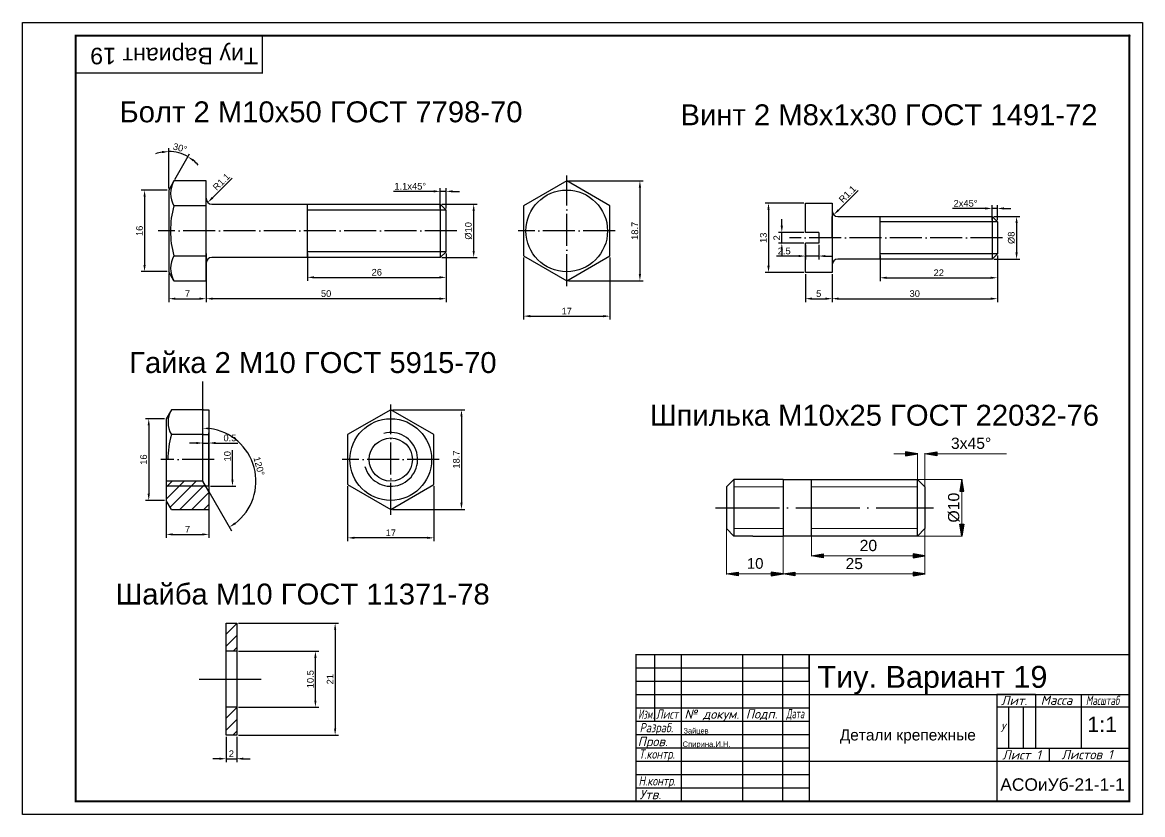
# Model space of a CAD drawing. Header units: millimetres. Extents: x 2297 to 2717, y 1339 to 1636.
import ezdxf

# ---------------------------------------------------------------- set-up
doc = ezdxf.new("R2010")
doc.units = ezdxf.units.MM
doc.linetypes.add('ACAD_ISO04W100', pattern=[30, 24, -3, 0, -3])
doc.styles.add('Arial$001', font='arial.ttf', dxfattribs={"height": 7.363872})
doc.styles.get("Standard").update_dxf_attribs({"font": 'arial.ttf'})
doc.dimstyles.new('ISO-25', dxfattribs={"dimtxt": 2.5, "dimasz": 2.5, "dimexe": 1.25, "dimexo": 0.625, "dimtad": 1, "dimtxsty": 'Standard', "dimcen": 2.5, "dimadec": 0, "dimazin": 0, "dimtfac": 1, "dimtmove": 0, "dimatfit": 3, "dimfxl": 1, "dimarcsym": 0})
doc.dimstyles.new('Копия ISO-25', dxfattribs={"dimtxt": 2.5, "dimasz": 2.5, "dimexe": 1.25, "dimexo": 0.625, "dimtad": 1, "dimdec": 0, "dimtxsty": 'Standard', "dimblk2": 'NONE', "dimsah": 1, "dimcen": 2.5, "dimse2": 1, "dimsd2": 1, "dimadec": 0, "dimazin": 0, "dimtfac": 1, "dimtdec": 0, "dimtmove": 0, "dimatfit": 3, "dimfxl": 1, "dimarcsym": 0})

# ---------------------------------------------------------------- blocks, each defined once
blk = doc.blocks.new('*D4')
at = {"color": 0, "lineweight": -2, "transparency": 16777216}
for p, q in [((2350.86, 1572.94), (2341.18, 1572.94)), ((2342.43, 1570.44), (2342.43, 1544.84)), ((2350.86, 1542.34), (2341.18, 1542.34))]:
    blk.add_line(p, q, dxfattribs=at)
at = {"color": 0, "transparency": 16777216}
for points in [[(2342.01, 1570.44), (2342.84, 1570.44), (2342.43, 1572.94)], [(2342.01, 1544.84), (2342.84, 1544.84), (2342.43, 1542.34)]]:
    blk.add_solid(points, dxfattribs=at)
at = {"layer": 'Defpoints', "color": 0, "transparency": 16777216}
for p in [(2351.49, 1572.94), (2342.43, 1542.34), (2351.49, 1542.34)]:
    blk.add_point(p, dxfattribs=at)
at = {"color": 0, "transparency": 16777216, "insert": (2340.53, 1557.64), "char_height": 2.5, "attachment_point": 5, "rotation": 90}
blk.add_mtext('16', dxfattribs=at)
blk = doc.blocks.new('*D5')
at = {"color": 0, "lineweight": -2, "transparency": 16777216}
for p, q in [((2351.49, 1541.71), (2351.49, 1530.95)), ((2365.49, 1541.71), (2365.49, 1530.95)), ((2353.99, 1532.2), (2362.99, 1532.2))]:
    blk.add_line(p, q, dxfattribs=at)
at = {"color": 0, "transparency": 16777216}
for points in [[(2353.99, 1532.62), (2353.99, 1531.79), (2351.49, 1532.2)], [(2362.99, 1532.62), (2362.99, 1531.79), (2365.49, 1532.2)]]:
    blk.add_solid(points, dxfattribs=at)
at = {"layer": 'Defpoints', "color": 0, "transparency": 16777216}
for p in [(2351.49, 1542.34), (2365.49, 1542.34), (2365.49, 1532.2)]:
    blk.add_point(p, dxfattribs=at)
at = {"color": 0, "transparency": 16777216, "insert": (2358.49, 1534.08), "char_height": 2.5, "attachment_point": 5}
blk.add_mtext('7', dxfattribs=at)
blk = doc.blocks.new('*D6')
at = {"color": 0, "lineweight": -2, "transparency": 16777216}
for p, q in [((2365.49, 1549.21), (2365.49, 1530.95)), ((2455.49, 1549.21), (2455.49, 1530.95)), ((2452.99, 1532.2), (2367.99, 1532.2))]:
    blk.add_line(p, q, dxfattribs=at)
at = {"color": 0, "transparency": 16777216}
for points in [[(2367.99, 1532.62), (2367.99, 1531.79), (2365.49, 1532.2)], [(2452.99, 1532.62), (2452.99, 1531.79), (2455.49, 1532.2)]]:
    blk.add_solid(points, dxfattribs=at)
at = {"layer": 'Defpoints', "color": 0, "transparency": 16777216}
for p in [(2365.49, 1549.84), (2455.49, 1549.84), (2365.49, 1532.2)]:
    blk.add_point(p, dxfattribs=at)
at = {"color": 0, "transparency": 16777216, "insert": (2410.49, 1534.11), "char_height": 2.5, "attachment_point": 5}
blk.add_mtext('50', dxfattribs=at)
blk = doc.blocks.new('*D7')
at = {"color": 0, "lineweight": -2, "transparency": 16777216}
for p, q in [((2403.49, 1549.21), (2403.49, 1538.95)), ((2455.49, 1549.21), (2455.49, 1538.95)), ((2405.99, 1540.2), (2452.99, 1540.2))]:
    blk.add_line(p, q, dxfattribs=at)
at = {"color": 0, "transparency": 16777216}
for points in [[(2405.99, 1540.62), (2405.99, 1539.79), (2403.49, 1540.2)], [(2452.99, 1540.62), (2452.99, 1539.79), (2455.49, 1540.2)]]:
    blk.add_solid(points, dxfattribs=at)
at = {"layer": 'Defpoints', "color": 0, "transparency": 16777216}
for p in [(2403.49, 1549.84), (2455.49, 1549.84), (2455.49, 1540.2)]:
    blk.add_point(p, dxfattribs=at)
at = {"color": 0, "transparency": 16777216, "insert": (2429.49, 1542.11), "char_height": 2.5, "attachment_point": 5}
blk.add_mtext('26', dxfattribs=at)
blk = doc.blocks.new('*D8')
at = {"color": 0, "lineweight": -2, "transparency": 16777216}
for p, q in [((2453.91, 1567.64), (2467.07, 1567.64)), ((2465.82, 1550.14), (2465.82, 1565.14)), ((2453.91, 1547.64), (2467.07, 1547.64))]:
    blk.add_line(p, q, dxfattribs=at)
at = {"color": 0, "transparency": 16777216}
for points in [[(2465.4, 1565.14), (2466.23, 1565.14), (2465.82, 1567.64)], [(2465.4, 1550.14), (2466.23, 1550.14), (2465.82, 1547.64)]]:
    blk.add_solid(points, dxfattribs=at)
at = {"layer": 'Defpoints', "color": 0, "transparency": 16777216}
for p in [(2453.29, 1567.64), (2465.82, 1567.64), (2453.29, 1547.64)]:
    blk.add_point(p, dxfattribs=at)
at = {"color": 0, "transparency": 16777216, "insert": (2463.85, 1557.64), "char_height": 2.5, "attachment_point": 5, "rotation": 90}
blk.add_mtext('%%C10', dxfattribs=at)
blk = doc.blocks.new('*D9')
at = {"color": 0, "lineweight": -2, "transparency": 16777216}
for p, q in [((2450.79, 1572.45), (2435.77, 1572.45)), ((2453.29, 1566.06), (2453.29, 1573.7)), ((2455.49, 1572.45), (2453.29, 1572.45)), ((2455.49, 1566.06), (2455.49, 1573.7)), ((2457.99, 1572.45), (2460.49, 1572.45))]:
    blk.add_line(p, q, dxfattribs=at)
at = {"color": 0, "transparency": 16777216}
for points in [[(2450.79, 1572.87), (2450.79, 1572.04), (2453.29, 1572.45)], [(2457.99, 1572.87), (2457.99, 1572.04), (2455.49, 1572.45)]]:
    blk.add_solid(points, dxfattribs=at)
at = {"layer": 'Defpoints', "color": 0, "transparency": 16777216}
for p in [(2453.29, 1572.45), (2453.29, 1565.44), (2455.49, 1565.44)]:
    blk.add_point(p, dxfattribs=at)
at = {"color": 0, "transparency": 16777216, "insert": (2442.03, 1574.35), "char_height": 2.5, "attachment_point": 5}
blk.add_mtext('1.1х45%%D', dxfattribs=at)
blk = doc.blocks.new('*D10')
at = {"color": 0, "lineweight": -2, "transparency": 16777216}
for p, q in [((2351.49, 1573.56), (2351.49, 1588.62)), ((2353.76, 1576.88), (2359.33, 1586.52))]:
    blk.add_line(p, q, dxfattribs=at)
for start, end in [(99.934, 109.8679), (60, 90), (40.1321, 50.066)]:
    blk.add_arc((2351.49, 1572.94), 14.44, start, end, dxfattribs=at)
at = {"color": 0, "transparency": 16777216}
for points in [[(2348.96, 1587.57), (2349.03, 1586.74), (2351.49, 1587.37)], [(2360.51, 1583.67), (2360.99, 1584.35), (2358.7, 1585.44)]]:
    blk.add_solid(points, dxfattribs=at)
at = {"layer": 'Defpoints', "color": 0, "transparency": 16777216}
for p in [(2356.42, 1586.5), (2353.45, 1576.34), (2351.49, 1572.94), (2351.49, 1572.94), (2351.49, 1542.34)]:
    blk.add_point(p, dxfattribs=at)
at = {"color": 0, "transparency": 16777216, "insert": (2355.72, 1588.72), "char_height": 2.5, "attachment_point": 5, "rotation": 345}
blk.add_mtext('30°', dxfattribs=at)
blk = doc.blocks.new('*D11')
at = {"color": 0, "lineweight": -2, "transparency": 16777216}
blk.add_line((2375.28, 1577.43), (2367.9, 1570.05), dxfattribs=at)
at = {"color": 0, "transparency": 16777216}
blk.add_solid([(2367.6, 1570.34), (2368.19, 1569.75), (2366.13, 1568.28)], dxfattribs=at)
at = {"layer": 'Defpoints', "color": 0, "transparency": 16777216}
for p in [(2366.13, 1568.28), (2367.69, 1569.84)]:
    blk.add_point(p, dxfattribs=at)
at = {"color": 0, "transparency": 16777216, "insert": (2371.22, 1576.03), "char_height": 2.5, "width": 4.0229, "attachment_point": 5, "rotation": 45}
blk.add_mtext('R1.1', dxfattribs=at)
blk = doc.blocks.new('*D12')
at = {"color": 0, "lineweight": -2, "transparency": 16777216}
for p, q in [((2501.32, 1576.34), (2529.4, 1576.34)), ((2528.15, 1573.84), (2528.15, 1541.44)), ((2501.32, 1538.94), (2529.4, 1538.94))]:
    blk.add_line(p, q, dxfattribs=at)
at = {"color": 0, "transparency": 16777216}
for points in [[(2527.73, 1573.84), (2528.57, 1573.84), (2528.15, 1576.34)], [(2527.73, 1541.44), (2528.57, 1541.44), (2528.15, 1538.94)]]:
    blk.add_solid(points, dxfattribs=at)
at = {"layer": 'Defpoints', "color": 0, "transparency": 16777216}
for p in [(2500.7, 1576.34), (2500.7, 1538.94), (2528.15, 1538.94)]:
    blk.add_point(p, dxfattribs=at)
at = {"color": 0, "transparency": 16777216, "insert": (2526.25, 1557.64), "char_height": 2.5, "attachment_point": 5, "rotation": 90}
blk.add_mtext('18.7', dxfattribs=at)
blk = doc.blocks.new('*D14')
at = {"color": 0, "lineweight": -2, "transparency": 16777216}
for p, q in [((2349.89, 1487.19), (2342.74, 1487.19)), ((2343.99, 1484.69), (2343.99, 1459.09)), ((2349.89, 1456.59), (2342.74, 1456.59))]:
    blk.add_line(p, q, dxfattribs=at)
at = {"color": 0, "transparency": 16777216}
for points in [[(2343.57, 1484.69), (2344.41, 1484.69), (2343.99, 1487.19)], [(2343.57, 1459.09), (2344.41, 1459.09), (2343.99, 1456.59)]]:
    blk.add_solid(points, dxfattribs=at)
at = {"layer": 'Defpoints', "color": 0, "transparency": 16777216}
for p in [(2350.52, 1487.19), (2343.99, 1456.59), (2350.52, 1456.59)]:
    blk.add_point(p, dxfattribs=at)
at = {"color": 0, "transparency": 16777216, "insert": (2342.09, 1471.89), "char_height": 2.5, "attachment_point": 5, "rotation": 90}
blk.add_mtext('16', dxfattribs=at)
blk = doc.blocks.new('*D13')
at = {"color": 0, "lineweight": -2, "transparency": 16777216}
for p, q in [((2350.52, 1455.96), (2350.52, 1442.58)), ((2366.52, 1455.96), (2366.52, 1442.58)), ((2353.02, 1443.83), (2364.02, 1443.83))]:
    blk.add_line(p, q, dxfattribs=at)
at = {"color": 0, "transparency": 16777216}
for points in [[(2353.02, 1444.25), (2353.02, 1443.42), (2350.52, 1443.83)], [(2364.02, 1444.25), (2364.02, 1443.42), (2366.52, 1443.83)]]:
    blk.add_solid(points, dxfattribs=at)
at = {"layer": 'Defpoints', "color": 0, "transparency": 16777216}
for p in [(2350.52, 1456.59), (2366.52, 1456.59), (2366.52, 1443.83)]:
    blk.add_point(p, dxfattribs=at)
at = {"color": 0, "transparency": 16777216, "insert": (2358.52, 1445.71), "char_height": 2.5, "attachment_point": 5}
blk.add_mtext('7', dxfattribs=at)
blk = doc.blocks.new('*D15')
at = {"color": 0, "lineweight": -2, "transparency": 16777216}
for p, q in [((2364.32, 1472.51), (2364.32, 1479.35)), ((2366.52, 1472.51), (2366.52, 1479.35)), ((2361.82, 1478.1), (2359.32, 1478.1)), ((2364.32, 1478.1), (2366.52, 1478.1)), ((2369.02, 1478.1), (2377.34, 1478.1))]:
    blk.add_line(p, q, dxfattribs=at)
at = {"color": 0, "transparency": 16777216}
for points in [[(2361.82, 1478.51), (2361.82, 1477.68), (2364.32, 1478.1)], [(2369.02, 1478.51), (2369.02, 1477.68), (2366.52, 1478.1)]]:
    blk.add_solid(points, dxfattribs=at)
at = {"layer": 'Defpoints', "color": 0, "transparency": 16777216}
for p in [(2366.52, 1478.1), (2364.32, 1471.89), (2366.52, 1471.89)]:
    blk.add_point(p, dxfattribs=at)
at = {"color": 0, "transparency": 16777216, "insert": (2374.43, 1480), "char_height": 2.5, "attachment_point": 5}
blk.add_mtext('0.5', dxfattribs=at)
blk = doc.blocks.new('*D16')
at = {"color": 0, "lineweight": -2, "transparency": 16777216}
for p, q in [((2375.38, 1464.39), (2375.38, 1475.43)), ((2367.14, 1461.89), (2376.63, 1461.89))]:
    blk.add_line(p, q, dxfattribs=at)
at = {"color": 0, "transparency": 16777216}
blk.add_solid([(2374.97, 1464.39), (2375.8, 1464.39), (2375.38, 1461.89)], dxfattribs=at)
at = {"layer": 'Defpoints', "color": 0, "transparency": 16777216}
for p in [(2366.52, 1481.89), (2375.38, 1481.89), (2366.52, 1461.89)]:
    blk.add_point(p, dxfattribs=at)
at = {"color": 0, "transparency": 16777216, "insert": (2373.48, 1473.14), "char_height": 2.5, "attachment_point": 5, "rotation": 90}
blk.add_mtext('10', dxfattribs=at)
blk = doc.blocks.new('_None')
blk = doc.blocks.new('*D17')
at = {"color": 0, "lineweight": -2, "transparency": 16777216}
for p, q in [((2435.36, 1490.59), (2462.49, 1490.59)), ((2461.24, 1488.09), (2461.24, 1455.69)), ((2435.36, 1453.19), (2462.49, 1453.19))]:
    blk.add_line(p, q, dxfattribs=at)
at = {"color": 0, "transparency": 16777216}
for points in [[(2460.83, 1488.09), (2461.66, 1488.09), (2461.24, 1490.59)], [(2460.83, 1455.69), (2461.66, 1455.69), (2461.24, 1453.19)]]:
    blk.add_solid(points, dxfattribs=at)
at = {"layer": 'Defpoints', "color": 0, "transparency": 16777216}
for p in [(2434.74, 1490.59), (2434.74, 1453.19), (2461.24, 1453.19)]:
    blk.add_point(p, dxfattribs=at)
at = {"color": 0, "transparency": 16777216, "insert": (2459.34, 1471.89), "char_height": 2.5, "attachment_point": 5, "rotation": 90}
blk.add_mtext('18.7', dxfattribs=at)
blk = doc.blocks.new('*D21')
at = {"color": 0, "lineweight": -2, "transparency": 16777216}
for p, q in [((2484.5, 1547.66), (2484.5, 1524.41)), ((2516.89, 1547.66), (2516.89, 1524.41)), ((2487, 1525.66), (2514.39, 1525.66))]:
    blk.add_line(p, q, dxfattribs=at)
at = {"color": 0, "transparency": 16777216}
for points in [[(2487, 1526.08), (2487, 1525.24), (2484.5, 1525.66)], [(2514.39, 1526.08), (2514.39, 1525.24), (2516.89, 1525.66)]]:
    blk.add_solid(points, dxfattribs=at)
at = {"layer": 'Defpoints', "color": 0, "transparency": 16777216}
for p in [(2484.5, 1548.29), (2516.89, 1548.29), (2516.89, 1525.66)]:
    blk.add_point(p, dxfattribs=at)
at = {"color": 0, "transparency": 16777216, "insert": (2500.7, 1527.54), "char_height": 2.5, "attachment_point": 5}
blk.add_mtext('17', dxfattribs=at)
blk = doc.blocks.new('*D22')
at = {"color": 0, "lineweight": -2, "transparency": 16777216}
blk.add_arc((2364.32, 1463.79), 19.87, 307.2122, 82.7878, dxfattribs=at)
at = {"color": 0, "transparency": 16777216}
for points in [[(2366.79, 1483.09), (2366.84, 1483.92), (2364.32, 1483.67)], [(2376.57, 1447.62), (2376.11, 1448.31), (2374.25, 1446.58)]]:
    blk.add_solid(points, dxfattribs=at)
at = {"layer": 'Defpoints', "color": 0, "transparency": 16777216}
for p in [(2364.32, 1501.21), (2364.32, 1463.79), (2366.52, 1459.98), (2383.89, 1460.34), (2375.05, 1445.19)]:
    blk.add_point(p, dxfattribs=at)
at = {"color": 0, "transparency": 16777216, "insert": (2385.35, 1469.43), "char_height": 2.5, "attachment_point": 5, "rotation": 285}
blk.add_mtext('120%%D', dxfattribs=at)
blk = doc.blocks.new('*D23')
at = {"color": 0, "lineweight": -2, "transparency": 16777216}
for p, q in [((2372.97, 1367.94), (2372.97, 1358.49)), ((2376.97, 1367.94), (2376.97, 1358.49)), ((2370.47, 1359.74), (2367.97, 1359.74)), ((2372.97, 1359.74), (2376.97, 1359.74)), ((2379.47, 1359.74), (2381.97, 1359.74))]:
    blk.add_line(p, q, dxfattribs=at)
at = {"color": 0, "transparency": 16777216}
for points in [[(2370.47, 1360.15), (2370.47, 1359.32), (2372.97, 1359.74)], [(2379.47, 1360.15), (2379.47, 1359.32), (2376.97, 1359.74)]]:
    blk.add_solid(points, dxfattribs=at)
at = {"layer": 'Defpoints', "color": 0, "transparency": 16777216}
for p in [(2372.97, 1368.56), (2376.97, 1368.56), (2376.97, 1359.74)]:
    blk.add_point(p, dxfattribs=at)
at = {"color": 0, "transparency": 16777216, "insert": (2374.97, 1361.62), "char_height": 2.5, "attachment_point": 5}
blk.add_mtext('2', dxfattribs=at)
blk = doc.blocks.new('*D30')
at = {"color": 0, "lineweight": -2, "transparency": 16777216}
for p, q in [((2590.19, 1552.4), (2590.19, 1546.94)), ((2595.19, 1552.4), (2595.19, 1546.94)), ((2587.69, 1548.19), (2579.32, 1548.19)), ((2595.19, 1548.19), (2590.19, 1548.19)), ((2597.69, 1548.19), (2600.19, 1548.19))]:
    blk.add_line(p, q, dxfattribs=at)
at = {"color": 0, "transparency": 16777216}
for points in [[(2587.69, 1548.6), (2587.69, 1547.77), (2590.19, 1548.19)], [(2597.69, 1548.6), (2597.69, 1547.77), (2595.19, 1548.19)]]:
    blk.add_solid(points, dxfattribs=at)
at = {"layer": 'Defpoints', "color": 0, "transparency": 16777216}
for p in [(2590.19, 1553.03), (2595.19, 1553.03), (2595.19, 1548.19)]:
    blk.add_point(p, dxfattribs=at)
at = {"color": 0, "transparency": 16777216, "insert": (2582.26, 1550.09), "char_height": 2.5, "attachment_point": 5}
blk.add_mtext('2.5', dxfattribs=at)
blk = doc.blocks.new('*D31')
at = {"color": 0, "lineweight": -2, "transparency": 16777216}
for p, q in [((2581.35, 1559.53), (2581.35, 1562.03)), ((2589.56, 1557.03), (2580.1, 1557.03)), ((2581.35, 1553.03), (2581.35, 1557.03)), ((2589.56, 1553.03), (2580.1, 1553.03)), ((2581.35, 1550.53), (2581.35, 1548.03))]:
    blk.add_line(p, q, dxfattribs=at)
at = {"color": 0, "transparency": 16777216}
for points in [[(2580.94, 1559.53), (2581.77, 1559.53), (2581.35, 1557.03)], [(2580.94, 1550.53), (2581.77, 1550.53), (2581.35, 1553.03)]]:
    blk.add_solid(points, dxfattribs=at)
at = {"layer": 'Defpoints', "color": 0, "transparency": 16777216}
for p in [(2581.35, 1557.03), (2590.19, 1557.03), (2590.19, 1553.03)]:
    blk.add_point(p, dxfattribs=at)
at = {"color": 0, "transparency": 16777216, "insert": (2579.47, 1555.03), "char_height": 2.5, "attachment_point": 5, "rotation": 90}
blk.add_mtext('2', dxfattribs=at)
blk = doc.blocks.new('*D32')
at = {"color": 0, "lineweight": -2, "transparency": 16777216}
for p, q in [((2589.56, 1568.03), (2575.11, 1568.03)), ((2576.36, 1565.53), (2576.36, 1544.53)), ((2589.56, 1542.03), (2575.11, 1542.03))]:
    blk.add_line(p, q, dxfattribs=at)
at = {"color": 0, "transparency": 16777216}
for points in [[(2575.94, 1565.53), (2576.78, 1565.53), (2576.36, 1568.03)], [(2575.94, 1544.53), (2576.78, 1544.53), (2576.36, 1542.03)]]:
    blk.add_solid(points, dxfattribs=at)
at = {"layer": 'Defpoints', "color": 0, "transparency": 16777216}
for p in [(2590.19, 1568.03), (2576.36, 1542.03), (2590.19, 1542.03)]:
    blk.add_point(p, dxfattribs=at)
at = {"color": 0, "transparency": 16777216, "insert": (2574.46, 1555.03), "char_height": 2.5, "attachment_point": 5, "rotation": 90}
blk.add_mtext('13', dxfattribs=at)
blk = doc.blocks.new('*D24')
at = {"color": 0, "lineweight": -2, "transparency": 16777216}
for p, q in [((2590.19, 1541.4), (2590.19, 1530.96)), ((2600.19, 1541.4), (2600.19, 1530.96)), ((2592.69, 1532.21), (2597.69, 1532.21))]:
    blk.add_line(p, q, dxfattribs=at)
at = {"color": 0, "transparency": 16777216}
for points in [[(2592.69, 1532.63), (2592.69, 1531.79), (2590.19, 1532.21)], [(2597.69, 1532.63), (2597.69, 1531.79), (2600.19, 1532.21)]]:
    blk.add_solid(points, dxfattribs=at)
at = {"layer": 'Defpoints', "color": 0, "transparency": 16777216}
for p in [(2590.19, 1542.03), (2600.19, 1542.03), (2600.19, 1532.21)]:
    blk.add_point(p, dxfattribs=at)
at = {"color": 0, "transparency": 16777216, "insert": (2595.19, 1534.11), "char_height": 2.5, "attachment_point": 5}
blk.add_mtext('5', dxfattribs=at)
blk = doc.blocks.new('*D25')
at = {"color": 0, "lineweight": -2, "transparency": 16777216}
for p, q in [((2662.19, 1548.4), (2662.19, 1530.96)), ((2600.19, 1541.4), (2600.19, 1530.96)), ((2602.69, 1532.21), (2659.69, 1532.21))]:
    blk.add_line(p, q, dxfattribs=at)
at = {"color": 0, "transparency": 16777216}
for points in [[(2602.69, 1532.63), (2602.69, 1531.79), (2600.19, 1532.21)], [(2659.69, 1532.63), (2659.69, 1531.79), (2662.19, 1532.21)]]:
    blk.add_solid(points, dxfattribs=at)
at = {"layer": 'Defpoints', "color": 0, "transparency": 16777216}
for p in [(2662.19, 1549.03), (2600.19, 1542.03), (2662.19, 1532.21)]:
    blk.add_point(p, dxfattribs=at)
at = {"color": 0, "transparency": 16777216, "insert": (2631.19, 1534.11), "char_height": 2.5, "attachment_point": 5}
blk.add_mtext('30', dxfattribs=at)
blk = doc.blocks.new('*D26')
at = {"color": 0, "lineweight": -2, "transparency": 16777216}
for p, q in [((2618.19, 1548.4), (2618.19, 1538.8)), ((2662.19, 1548.4), (2662.19, 1538.8)), ((2620.69, 1540.05), (2659.69, 1540.05))]:
    blk.add_line(p, q, dxfattribs=at)
at = {"color": 0, "transparency": 16777216}
for points in [[(2620.69, 1540.46), (2620.69, 1539.63), (2618.19, 1540.05)], [(2659.69, 1540.46), (2659.69, 1539.63), (2662.19, 1540.05)]]:
    blk.add_solid(points, dxfattribs=at)
at = {"layer": 'Defpoints', "color": 0, "transparency": 16777216}
for p in [(2618.19, 1549.03), (2662.19, 1549.03), (2662.19, 1540.05)]:
    blk.add_point(p, dxfattribs=at)
at = {"color": 0, "transparency": 16777216, "insert": (2640.19, 1541.93), "char_height": 2.5, "attachment_point": 5}
blk.add_mtext('22', dxfattribs=at)
blk = doc.blocks.new('*D27')
at = {"color": 0, "lineweight": -2, "transparency": 16777216}
for p, q in [((2660.81, 1563.03), (2670.63, 1563.03)), ((2669.38, 1560.53), (2669.38, 1549.53)), ((2660.81, 1547.03), (2670.63, 1547.03))]:
    blk.add_line(p, q, dxfattribs=at)
at = {"color": 0, "transparency": 16777216}
for points in [[(2668.96, 1560.53), (2669.8, 1560.53), (2669.38, 1563.03)], [(2668.96, 1549.53), (2669.8, 1549.53), (2669.38, 1547.03)]]:
    blk.add_solid(points, dxfattribs=at)
at = {"layer": 'Defpoints', "color": 0, "transparency": 16777216}
for p in [(2660.19, 1563.03), (2660.19, 1547.03), (2669.38, 1547.03)]:
    blk.add_point(p, dxfattribs=at)
at = {"color": 0, "transparency": 16777216, "insert": (2667.41, 1555.03), "char_height": 2.5, "attachment_point": 5, "rotation": 90}
blk.add_mtext('%%C8', dxfattribs=at)
blk = doc.blocks.new('*D28')
at = {"color": 0, "lineweight": -2, "transparency": 16777216}
for p, q in [((2660.19, 1561.65), (2660.19, 1567.29)), ((2662.19, 1561.65), (2662.19, 1567.29)), ((2657.69, 1566.04), (2645.3, 1566.04)), ((2662.19, 1566.04), (2660.19, 1566.04)), ((2664.69, 1566.04), (2667.19, 1566.04))]:
    blk.add_line(p, q, dxfattribs=at)
at = {"color": 0, "transparency": 16777216}
for points in [[(2657.69, 1566.46), (2657.69, 1565.62), (2660.19, 1566.04)], [(2664.69, 1566.46), (2664.69, 1565.62), (2662.19, 1566.04)]]:
    blk.add_solid(points, dxfattribs=at)
at = {"layer": 'Defpoints', "color": 0, "transparency": 16777216}
for p in [(2660.19, 1566.04), (2660.19, 1561.03), (2662.19, 1561.03)]:
    blk.add_point(p, dxfattribs=at)
at = {"color": 0, "transparency": 16777216, "insert": (2650.24, 1567.94), "char_height": 2.5, "attachment_point": 5}
blk.add_mtext('2х45%%D', dxfattribs=at)
blk = doc.blocks.new('*D29')
at = {"color": 0, "lineweight": -2, "transparency": 16777216}
blk.add_line((2609.98, 1572.82), (2602.6, 1565.44), dxfattribs=at)
at = {"color": 0, "transparency": 16777216}
blk.add_solid([(2602.31, 1565.73), (2602.89, 1565.15), (2600.83, 1563.67)], dxfattribs=at)
at = {"layer": 'Defpoints', "color": 0, "transparency": 16777216}
for p in [(2600.83, 1563.67), (2602.39, 1565.23)]:
    blk.add_point(p, dxfattribs=at)
at = {"color": 0, "transparency": 16777216, "insert": (2605.93, 1571.43), "char_height": 2.5, "attachment_point": 5, "rotation": 45}
blk.add_mtext('R1.1', dxfattribs=at)
blk = doc.blocks.new('*D33')
at = {"color": 0, "lineweight": -2, "transparency": 16777216}
for p, q in [((2418.54, 1461.91), (2418.54, 1441.3)), ((2450.93, 1461.91), (2450.93, 1441.3)), ((2448.43, 1442.55), (2421.04, 1442.55))]:
    blk.add_line(p, q, dxfattribs=at)
at = {"color": 0, "transparency": 16777216}
for points in [[(2421.04, 1442.96), (2421.04, 1442.13), (2418.54, 1442.55)], [(2448.43, 1442.96), (2448.43, 1442.13), (2450.93, 1442.55)]]:
    blk.add_solid(points, dxfattribs=at)
at = {"layer": 'Defpoints', "color": 0, "transparency": 16777216}
for p in [(2418.54, 1462.54), (2450.93, 1462.54), (2418.54, 1442.55)]:
    blk.add_point(p, dxfattribs=at)
at = {"color": 0, "transparency": 16777216, "insert": (2434.74, 1444.43), "char_height": 2.5, "attachment_point": 5}
blk.add_mtext('17', dxfattribs=at)
blk = doc.blocks.new('*D35')
at = {"color": 0, "lineweight": -2, "transparency": 16777216}
for p, q in [((2377.6, 1410.56), (2415.13, 1410.56)), ((2413.88, 1408.06), (2413.88, 1371.06)), ((2377.6, 1368.56), (2415.13, 1368.56))]:
    blk.add_line(p, q, dxfattribs=at)
at = {"color": 0, "transparency": 16777216}
for points in [[(2413.47, 1408.06), (2414.3, 1408.06), (2413.88, 1410.56)], [(2413.47, 1371.06), (2414.3, 1371.06), (2413.88, 1368.56)]]:
    blk.add_solid(points, dxfattribs=at)
at = {"layer": 'Defpoints', "color": 0, "transparency": 16777216}
for p in [(2376.97, 1410.56), (2376.97, 1368.56), (2413.88, 1368.56)]:
    blk.add_point(p, dxfattribs=at)
at = {"color": 0, "transparency": 16777216, "insert": (2412, 1389.56), "char_height": 2.5, "attachment_point": 5, "rotation": 90}
blk.add_mtext('21', dxfattribs=at)
blk = doc.blocks.new('*D36')
at = {"color": 0, "lineweight": -2, "transparency": 16777216}
for p, q in [((2377.6, 1400.06), (2407.74, 1400.06)), ((2406.49, 1381.56), (2406.49, 1397.56)), ((2377.6, 1379.06), (2407.74, 1379.06))]:
    blk.add_line(p, q, dxfattribs=at)
at = {"color": 0, "transparency": 16777216}
for points in [[(2406.07, 1397.56), (2406.9, 1397.56), (2406.49, 1400.06)], [(2406.07, 1381.56), (2406.9, 1381.56), (2406.49, 1379.06)]]:
    blk.add_solid(points, dxfattribs=at)
at = {"layer": 'Defpoints', "color": 0, "transparency": 16777216}
for p in [(2376.97, 1400.06), (2406.49, 1400.06), (2376.97, 1379.06)]:
    blk.add_point(p, dxfattribs=at)
at = {"color": 0, "transparency": 16777216, "insert": (2404.59, 1389.56), "char_height": 2.5, "attachment_point": 5, "rotation": 90}
blk.add_mtext('10.5', dxfattribs=at)

msp = doc.modelspace()

# ---------------------------------------------------------------- hatches: boundary and pattern name
at = {"true_color": 0x000007}
for points in [[(2627.749, 1474.822), (2627.749, 1473.349), (2632.167, 1474.094)], [(2639.431, 1474.822), (2639.431, 1473.349), (2635.013, 1474.094)], [(2648.134, 1460.03), (2649.607, 1460.03), (2648.879, 1464.448)], [(2592.456, 1453.825), (2592.439, 1453.874), (2592.406, 1453.908), (2592.356, 1453.941), (2592.307, 1453.941), (2592.257, 1453.908), (2592.224, 1453.874), (2592.224, 1453.825), (2592.224, 1453.759), (2592.257, 1453.725), (2592.307, 1453.709), (2592.356, 1453.709), (2592.406, 1453.725), (2592.439, 1453.759)], [(2648.134, 1447.62), (2649.607, 1447.62), (2648.879, 1443.185)], [(2596.907, 1436.534), (2596.907, 1435.061), (2592.489, 1435.789)], [(2630.578, 1436.534), (2630.578, 1435.061), (2635.013, 1435.789)], [(2565.005, 1429.733), (2565.005, 1428.261), (2560.587, 1429.005)], [(2577.415, 1429.733), (2577.415, 1428.261), (2581.849, 1429.005)], [(2586.284, 1429.733), (2586.284, 1428.261), (2581.849, 1429.005)], [(2630.578, 1429.733), (2630.578, 1428.261), (2635.013, 1429.005)]]:
    msp.add_hatch(color=7, dxfattribs=at).paths.add_polyline_path(points)
h = msp.add_hatch()
h.set_pattern_fill('ANSI31', color=256)
h.set_pattern_definition([(45, (649.1887, -226.3735), (-2.245064, 2.245064), [])])
h.paths.add_polyline_path([(2350.517, 1463.792), (2350.517, 1456.587), (2352.48, 1453.187), (2364.517, 1453.187), (2366.517, 1453.187), (2366.517, 1459.982), (2364.317, 1463.792)])
h = msp.add_hatch()
h.set_pattern_fill('ANSI31', color=256)
h.set_pattern_definition([(45, (542.7825, -275.589), (-2.245064, 2.245064), [])])
h.paths.add_polyline_path([(2372.97, 1400.06), (2376.97, 1400.06), (2376.97, 1410.56), (2372.97, 1410.56)])
h.paths.add_polyline_path([(2376.97, 1379.06), (2372.97, 1379.06), (2372.97, 1368.56), (2376.97, 1368.56)])

# ---------------------------------------------------------------- linework, layer by layer
for p, q in [((2296.62, 1338.791), (2296.62, 1635.791)), ((2296.62, 1635.791), (2716.62, 1635.791)), ((2716.62, 1635.791), (2716.62, 1338.791)), ((2365.486, 1557.637), (2365.486, 1567.637)), ((2455.486, 1565.437), (2403.486, 1565.437)), ((2662.188, 1561.028), (2618.188, 1561.028)), ((2455.486, 1549.837), (2403.486, 1549.837)), ((2662.188, 1549.028), (2618.188, 1549.028)), ((2364.317, 1463.792), (2364.317, 1501.214)), ((2366.517, 1471.887), (2366.517, 1466.887)), ((2366.517, 1471.887), (2366.517, 1466.887)), ((2366.517, 1471.887), (2366.517, 1461.887)), ((2366.517, 1461.887), (2350.517, 1461.887)), ((2366.517, 1461.887), (2365.417, 1461.887)), ((2366.517, 1459.982), (2375.055, 1445.194)), ((2716.62, 1338.791), (2296.62, 1338.791))]:
    msp.add_line(p, q)
at = {"lineweight": 30}
for p, q in [((2353.449, 1576.337), (2351.486, 1572.937)), ((2365.486, 1576.337), (2353.449, 1576.337)), ((2365.486, 1538.937), (2365.486, 1576.337)), ((2500.699, 1576.337), (2484.505, 1566.987)), ((2516.894, 1566.987), (2500.699, 1576.337)), ((2351.486, 1572.937), (2351.486, 1542.337)), ((2365.486, 1566.987), (2353.449, 1566.987)), ((2367.672, 1567.637), (2453.286, 1567.637)), ((2403.486, 1547.637), (2403.486, 1567.637)), ((2453.286, 1567.637), (2453.286, 1547.637)), ((2453.286, 1567.637), (2455.486, 1565.437)), ((2484.505, 1566.987), (2484.505, 1548.287)), ((2516.894, 1548.287), (2516.894, 1566.987)), ((2590.188, 1557.028), (2590.188, 1568.028)), ((2590.188, 1568.028), (2600.188, 1568.028)), ((2600.188, 1568.028), (2600.188, 1542.028)), ((2455.486, 1549.837), (2455.486, 1565.437)), ((2600.188, 1555.028), (2600.188, 1563.028)), ((2602.388, 1563.028), (2660.188, 1563.028)), ((2618.188, 1547.028), (2618.188, 1563.028)), ((2660.188, 1563.028), (2660.188, 1547.028)), ((2660.188, 1563.028), (2662.188, 1561.028)), ((2662.188, 1561.028), (2662.188, 1549.028)), ((2595.188, 1557.028), (2590.188, 1557.028)), ((2595.188, 1557.028), (2595.188, 1553.028)), ((2453.286, 1547.637), (2455.486, 1549.837)), ((2590.188, 1542.028), (2590.188, 1553.028)), ((2595.188, 1553.028), (2590.188, 1553.028)), ((2353.449, 1548.287), (2365.486, 1548.287)), ((2453.286, 1547.637), (2367.686, 1547.637)), ((2484.505, 1548.287), (2500.699, 1538.937)), ((2500.699, 1538.937), (2516.894, 1548.287)), ((2660.188, 1547.028), (2602.388, 1547.028)), ((2660.188, 1547.028), (2618.188, 1547.028)), ((2660.188, 1547.028), (2662.188, 1549.028)), ((2353.449, 1538.937), (2351.486, 1542.337)), ((2600.188, 1542.028), (2590.188, 1542.028)), ((2353.449, 1538.937), (2365.486, 1538.937)), ((2352.48, 1490.587), (2350.517, 1487.187)), ((2350.517, 1487.187), (2350.517, 1456.587)), ((2364.517, 1490.587), (2352.48, 1490.587)), ((2364.517, 1490.587), (2366.517, 1490.587)), ((2366.517, 1490.587), (2366.517, 1453.187)), ((2434.739, 1490.587), (2418.545, 1481.237)), ((2450.934, 1481.237), (2434.739, 1490.587)), ((2364.517, 1481.237), (2352.48, 1481.237)), ((2364.517, 1481.237), (2366.517, 1481.237)), ((2366.517, 1461.887), (2366.517, 1481.887)), ((2418.545, 1481.237), (2418.545, 1462.537)), ((2450.934, 1462.537), (2450.934, 1481.237)), ((2364.317, 1463.792), (2364.317, 1471.887)), ((2364.317, 1463.792), (2350.517, 1463.792)), ((2366.517, 1459.982), (2364.317, 1463.792)), ((2418.545, 1462.537), (2434.739, 1453.187)), ((2434.739, 1453.187), (2450.934, 1462.537)), ((2352.48, 1453.187), (2350.517, 1456.587)), ((2352.48, 1453.187), (2364.517, 1453.187)), ((2364.517, 1453.187), (2366.517, 1453.187)), ((2372.97, 1410.56), (2376.97, 1410.56)), ((2372.97, 1368.56), (2372.97, 1410.56)), ((2376.97, 1410.56), (2376.97, 1368.56)), ((2376.97, 1400.06), (2372.97, 1400.06)), ((2591.62, 1388.791), (2591.62, 1398.791)), ((2526.62, 1393.791), (2591.62, 1393.791)), ((2526.62, 1388.791), (2591.62, 1388.791)), ((2526.62, 1383.791), (2591.62, 1383.791)), ((2676.485, 1383.791), (2662.019, 1383.791)), ((2376.97, 1379.06), (2372.97, 1379.06)), ((2666.372, 1379.112), (2666.372, 1363.593)), ((2671.841, 1379.112), (2671.841, 1363.593)), ((2376.97, 1368.56), (2372.97, 1368.56)), ((2526.62, 1368.791), (2591.62, 1368.791)), ((2526.62, 1363.791), (2591.62, 1363.791)), ((2526.62, 1358.791), (2591.62, 1358.791)), ((2526.62, 1353.791), (2591.62, 1353.791)), ((2526.62, 1348.791), (2526.62, 1348.791)), ((2526.62, 1348.791), (2526.62, 1343.791)), ((2526.62, 1348.791), (2591.62, 1348.791))]:
    msp.add_line(p, q, dxfattribs=at)
at = {"linetype": 'ACAD_ISO04W100', "ltscale": 0.5}
for p, q in [((2500.699, 1536.937), (2500.699, 1578.337)), ((2459.486, 1557.637), (2347.486, 1557.637)), ((2518.894, 1557.637), (2482.505, 1557.637)), ((2664.048, 1555.028), (2584.287, 1555.028)), ((2434.739, 1451.187), (2434.739, 1492.587)), ((2368.517, 1471.887), (2348.517, 1471.887)), ((2452.934, 1471.887), (2416.545, 1471.887))]:
    msp.add_line(p, q, dxfattribs=at)
at = {"linetype": 'ACAD_ISO04W100'}
for p, q in [((2556.482, 1453.825), (2638.165, 1453.825)), ((2362.891, 1389.56), (2386.153, 1389.56))]:
    msp.add_line(p, q, dxfattribs=at)
at = {"const_width": 0.8}
msp.add_lwpolyline([(2316.62, 1343.791), (2316.62, 1630.791), (2711.62, 1630.791), (2711.62, 1343.791)], close=True, dxfattribs=at)
at = {"const_width": 0.5}
msp.add_lwpolyline([(2316.62, 1616.791), (2386.62, 1616.791), (2386.62, 1630.791)], dxfattribs=at)
msp.add_lwpolyline([(2711.37, 1630.791, 1), (2711.87, 1630.791, 1)], format="xyb", close=True, dxfattribs=at)
msp.add_lwpolyline([(2711.37, 1630.791, 1), (2711.87, 1630.791, 1)], format="xyb", close=True, dxfattribs=at)
at = {"color": 7, "linetype": 'Continuous', "lineweight": -2, "true_color": 0x000007}
for points in [[(2627.749, 1474.822), (2627.749, 1473.349), (2632.167, 1474.094)], [(2639.431, 1474.822), (2639.431, 1473.349), (2635.013, 1474.094)], [(2581.849, 1464.448), (2581.849, 1464.448)], [(2648.134, 1460.03), (2649.607, 1460.03), (2648.879, 1464.448)], [(2592.456, 1453.825), (2592.439, 1453.874), (2592.406, 1453.908), (2592.356, 1453.941), (2592.307, 1453.941), (2592.257, 1453.908), (2592.224, 1453.874), (2592.224, 1453.825), (2592.224, 1453.759), (2592.257, 1453.725), (2592.307, 1453.709), (2592.356, 1453.709), (2592.406, 1453.725), (2592.439, 1453.759)], [(2648.134, 1447.62), (2649.607, 1447.62), (2648.879, 1443.185)], [(2581.849, 1443.185), (2581.849, 1443.185)], [(2596.907, 1436.534), (2596.907, 1435.061), (2592.489, 1435.789)], [(2630.578, 1436.534), (2630.578, 1435.061), (2635.013, 1435.789)], [(2565.005, 1429.733), (2565.005, 1428.261), (2560.587, 1429.005)], [(2577.415, 1429.733), (2577.415, 1428.261), (2581.849, 1429.005)], [(2586.284, 1429.733), (2586.284, 1428.261), (2581.849, 1429.005)], [(2630.578, 1429.733), (2630.578, 1428.261), (2635.013, 1429.005)]]:
    msp.add_lwpolyline(points, close=True, dxfattribs=at)
at = {"color": 7, "linetype": 'Continuous', "lineweight": 18, "true_color": 0x000007}
for points in [[(2632.167, 1461.684), (2632.167, 1474.243), (2632.167, 1474.243)], [(2635.013, 1461.684), (2635.013, 1474.243), (2635.013, 1474.243)], [(2627.749, 1474.094), (2623.315, 1474.094), (2623.315, 1474.094)], [(2639.431, 1474.094), (2665.607, 1474.094), (2665.607, 1474.094)], [(2563.417, 1461.618), (2581.849, 1461.618), (2581.849, 1461.618)], [(2632.167, 1461.618), (2592.489, 1461.618), (2592.489, 1461.618)], [(2632.233, 1464.448), (2649.028, 1464.448), (2649.028, 1464.448)], [(2648.879, 1460.03), (2648.879, 1447.62), (2648.879, 1447.62)], [(2560.587, 1445.965), (2560.587, 1428.84), (2560.587, 1428.84)], [(2563.417, 1446.031), (2581.849, 1446.031), (2581.849, 1446.031)], [(2581.849, 1445.965), (2581.849, 1428.84), (2581.849, 1428.84)], [(2581.849, 1445.965), (2581.849, 1428.84), (2581.849, 1428.84)], [(2632.167, 1446.031), (2592.489, 1446.031), (2592.489, 1446.031)], [(2592.489, 1445.965), (2592.489, 1435.64), (2592.489, 1435.64)], [(2635.013, 1445.965), (2635.013, 1435.64), (2635.013, 1435.64)], [(2635.013, 1445.965), (2635.013, 1428.84), (2635.013, 1428.84)], [(2632.233, 1443.185), (2649.028, 1443.185), (2649.028, 1443.185)], [(2630.578, 1435.789), (2596.907, 1435.789), (2596.907, 1435.789)], [(2577.415, 1429.005), (2565.005, 1429.005), (2565.005, 1429.005)], [(2630.578, 1429.005), (2586.284, 1429.005), (2586.284, 1429.005)]]:
    msp.add_lwpolyline(points, dxfattribs=at)
at = {"color": 7, "linetype": 'Continuous', "lineweight": 30, "true_color": 0x000007}
for points in [[(2563.417, 1464.448), (2560.587, 1461.618), (2560.587, 1461.618)], [(2560.587, 1461.618), (2560.587, 1446.031), (2560.587, 1446.031)], [(2563.417, 1464.448), (2563.417, 1443.185), (2563.417, 1443.185)], [(2570.515, 1464.448), (2563.417, 1464.448), (2563.417, 1464.448)], [(2581.849, 1464.448), (2570.515, 1464.448), (2570.515, 1464.448)], [(2581.849, 1464.448), (2632.167, 1464.448), (2632.167, 1464.448)], [(2581.849, 1464.448), (2581.849, 1443.185), (2581.849, 1443.185)], [(2592.489, 1443.185), (2592.489, 1464.448), (2592.489, 1464.448)], [(2632.167, 1443.185), (2632.167, 1464.448), (2635.013, 1461.618)], [(2635.013, 1461.618), (2635.013, 1446.031), (2635.013, 1446.031)], [(2563.417, 1443.185), (2560.587, 1446.031), (2560.587, 1446.031)], [(2635.013, 1446.031), (2632.167, 1443.185), (2581.849, 1443.185)], [(2570.515, 1443.185), (2563.417, 1443.185), (2563.417, 1443.185)], [(2570.515, 1443.185), (2581.849, 1443.185), (2581.849, 1443.185)]]:
    msp.add_lwpolyline(points, dxfattribs=at)
at = {"lineweight": 30, "const_width": 0.5}
for points in [[(2711.62, 1398.791), (2526.62, 1398.791), (2526.62, 1343.791)], [(2533.62, 1398.791), (2533.62, 1373.791)], [(2543.62, 1398.791), (2543.62, 1343.791)], [(2566.62, 1398.791), (2566.62, 1343.791)], [(2581.62, 1398.791), (2581.62, 1343.791)], [(2591.62, 1398.791), (2591.62, 1343.791)], [(2591.62, 1383.791), (2711.62, 1383.791)], [(2662.019, 1383.791), (2662.019, 1343.791)], [(2676.485, 1363.593), (2676.485, 1383.791)], [(2693.62, 1383.791), (2693.598, 1363.593)], [(2526.62, 1378.791), (2591.62, 1378.791)], [(2662.019, 1379.112), (2711.62, 1379.112)], [(2526.62, 1373.791), (2591.62, 1373.791)], [(2676.485, 1363.593), (2662.019, 1363.593)], [(2676.485, 1363.593), (2711.62, 1363.593)], [(2681.62, 1363.593), (2681.62, 1358.791)], [(2591.62, 1358.791), (2711.62, 1358.791)]]:
    msp.add_lwpolyline(points, dxfattribs=at)
at = {"lineweight": 30}
for centre, radius in [((2500.699, 1557.637), 15.3), ((2434.739, 1471.887), 15.3), ((2434.739, 1471.887), 8.095)]:
    msp.add_circle(centre, radius, dxfattribs=at)
for centre, radius, start, end in [((2361.547, 1571.662), 9.35, 150, 210), ((2385.839, 1557.637), 33.712, 163.89789, 196.10211), ((2367.686, 1569.837), 2.2, 180, 270), ((2602.388, 1565.228), 2.2, 180, 270), ((2361.547, 1543.612), 9.35, 150, 210), ((2367.686, 1545.437), 2.2, 90, 180), ((2602.388, 1544.828), 2.2, 90, 180), ((2360.577, 1485.912), 9.35, 150, 210), ((2384.869, 1471.887), 33.712, 163.89789, 180)]:
    msp.add_arc(centre, radius, start, end, dxfattribs=at)
msp.add_arc((2434.739, 1471.957), 10.07, 195, 105)

# ---------------------------------------------------------------- texts
msp.add_text('Тиу Вариант 19', height=6.22115, rotation=180).set_placement((2384.984, 1626.301))
at = {"color": 7, "true_color": 0x000007, "style": 'Arial$001'}
for s, height, p in [('3х45°', 4.2132, (2644.759, 1475.9)), ('20', 4.2166, (2610.541, 1437.582)), ('10', 3.992, (2568.265, 1430.955)), ('25', 4.1799, (2605.262, 1430.826))]:
    msp.add_text(s, height=height, dxfattribs=at).set_placement(p)
msp.add_text('Ø10', height=4.2424, rotation=90, dxfattribs=at).set_placement((2647.902, 1448.265))
for s, height, p in [('Тиу. Вариант 19', 8.20921, (2594.714, 1386.331)), ('Зайцев', 1.9924, (2544.481, 1369.193)), ('Детали крепежные', 4.14708, (2603.068, 1366.585)), ('Спирина.И.Н.', 2.03254, (2544.163, 1364.173)), ('АСОиУб-21-1-1', 4.66758, (2663.252, 1347.726))]:
    msp.add_text(s, height=height).set_placement(p)
at = {"attachment_point": 1}
for s, width, gutter_width, heights, insert, char_height in [('Болт 2 М10х50 ГОСТ 7798-70', 172.53715, 39.185, [0], (2333.051, 1606.179), 7.83708), ('Винт 2 М8x1х30 ГОСТ 1491-72', 172.53715, 39.185, [0], (2543.384, 1605.077), 7.83708), ('Гайка 2 M10 ГОСТ 5915-70', 172.53715, 39.185, [0], (2336.629, 1512.182), 7.83708), ('Шпилька М10х25 ГОСТ 22032-76', 172.53715, 39.185, [0], (2531.868, 1492.439), 7.83708), ('Шайба М10 ГОСТ 11371-78', 172.53715, 39.185, [0], (2331.517, 1425.389), 7.83708), ('1:1', 12.40869, 28.717, [9.203], (2695.891, 1375.494), 5.7435)]:
    msp.add_mtext_dynamic_manual_height_columns(s, width=width, gutter_width=gutter_width, heights=heights, dxfattribs=dict(at, insert=insert, char_height=char_height))
at = {"char_height": 3.5}
for s, insert, width, attachment_point in [('{\\fISOCPEUR|b0|i1|c204|p34;Лит.}', (2663.521, 1383.314), 14.46626, 1), ('\\W0.6;{\\fISOCPEUR|b0|i1|c204|p34;Изм.}', (2527.551, 1378.204), 7, 1), ('{\\fISOCPEUR|b0|i1|c204|p34;\\W0.8;Лист}', (2534.155, 1378.201), 10, 1), ('{\\fISOCPEUR|b0|i1|c204|p34;№ докум.}', (2544.81, 1378.192), 23, 1), ('{\\fISOCPEUR|b0|i1|c204|p34;Подп.}', (2573.773, 1376.26), 15, 5), ('{\\fISOCPEUR|b0|i1|c204|p34;\\W0.6;Дата}', (2583.049, 1378.38), 10, 1), ('\\W0.8;{\\fISOCPEUR|b0|i1|c204|p34;Разраб.}', (2528.043, 1373.143), 17, 1), ('{\\fISOCPEUR|b0|i1|c204|p34;Пров.}', (2527.289, 1367.94), 17, 1), ('\\W0.8;{\\fISOCPEUR|b0|i1|c204|p34;Т.контр.}', (2534.503, 1361.016), 17, 5), ('{\\fISOCPEUR|b0|i1|c204|p34;Лист 1}', (2663.987, 1362.938), 19.6013, 1), ('{\\fISOCPEUR|b0|i1|c204|p34;Листов 1}', (2686.186, 1363.047), 30, 1), ('\\W0.8;{\\fISOCPEUR|b0|i1|c204|p34;Н.контр.}', (2527.617, 1353.175), 17, 1), ('{\\fISOCPEUR|b0|i1|c204|p34;Утв.}', (2528.004, 1348.061), 17, 1)]:
    msp.add_mtext(s, dxfattribs=dict(at, insert=insert, width=width, attachment_point=attachment_point))
at = {"lineweight": 30, "char_height": 3.5, "attachment_point": 1}
for s, insert, width in [('{\\fISOCPEUR|b0|i1|c204|p34;Масса}', (2678.4, 1383.439), 17.12983), ('{\\fISOCPEUR|b0|i1|c204|p34;\\W0.7;Масштаб}', (2695.366, 1383.354), 18)]:
    msp.add_mtext(s, dxfattribs=dict(at, insert=insert, width=width))
at = {"color": 3, "insert": (2664.196, 1371.352), "char_height": 3, "width": 4.35365, "attachment_point": 5}
msp.add_mtext('{\\fISOCPEUR|b0|i1|c204|p34;\\C256;У}', dxfattribs=at)

# ---------------------------------------------------------------- dimensions: what is measured, and where the dimension line sits
dim = msp.add_angular_dim_2l(base=(2356.424, 1586.504), line1=((2351.486, 1572.937), (2351.486, 1542.337)), line2=((2353.449, 1576.337), (2351.486, 1572.937)), dimstyle='ISO-25')
dim.commit()
dim.dimension.update_dxf_attribs({"geometry": '*D10', "text_midpoint": (2355.715, 1588.72)})
for center, mpoint, picture, middle in [((2367.686, 1569.837), (2366.131, 1568.281), '*D11', (2372.554, 1574.705)), ((2602.388, 1565.228), (2600.832, 1563.673), '*D29', (2607.255, 1570.096))]:
    dim = msp.add_radius_dim(center=center, mpoint=mpoint, text='R1.1', dimstyle='ISO-25')
    dim.commit()
    dim.dimension.update_dxf_attribs({"geometry": picture, "text_midpoint": middle, "dimtype": 164})
for base, p1, p2, text, picture, middle in [((2453.286, 1572.453), (2455.486, 1565.437), (2453.286, 1565.437), '1.1х45%%D', '*D9', (2442.026, 1574.354)), ((2660.188, 1566.041), (2662.188, 1561.028), (2660.188, 1561.028), '<>х45%%D', '*D28', (2650.245, 1567.943)), ((2365.486, 1532.204), (2455.486, 1549.837), (2365.486, 1549.837), '50', '*D6', (2410.486, 1534.106)), ((2455.486, 1540.204), (2403.486, 1549.837), (2455.486, 1549.837), '26', '*D7', (2429.486, 1542.105)), ((2516.894, 1525.658), (2484.505, 1548.287), (2516.894, 1548.287), '17', '*D21', (2500.699, 1527.539)), ((2662.188, 1532.21), (2600.188, 1542.028), (2662.188, 1549.028), '30', '*D25', (2631.188, 1534.113)), ((2662.188, 1540.047), (2618.188, 1549.028), (2662.188, 1549.028), '22', '*D26', (2640.188, 1541.927)), ((2365.486, 1532.204), (2351.486, 1542.337), (2365.486, 1542.337), '7', '*D5', (2358.486, 1534.079)), ((2600.188, 1532.21), (2590.188, 1542.028), (2600.188, 1542.028), '5', '*D24', (2595.188, 1534.107)), ((2366.517, 1478.095), (2364.317, 1471.887), (2366.517, 1471.887), '0.5', '*D15', (2374.427, 1479.996)), ((2418.545, 1442.546), (2450.934, 1462.537), (2418.545, 1462.537), '17', '*D33', (2434.739, 1444.427)), ((2366.517, 1443.833), (2350.517, 1456.587), (2366.517, 1456.587), '7', '*D13', (2358.517, 1445.708)), ((2376.97, 1359.737), (2372.97, 1368.56), (2376.97, 1368.56), '2', '*D23', (2374.97, 1361.617))]:
    dim = msp.add_linear_dim(base=base, p1=p1, p2=p2, text=text, dimstyle='ISO-25')
    dim.commit()
    dim.dimension.update_dxf_attribs({"geometry": picture, "text_midpoint": middle})
for base, p1, p2, text, dimstyle, picture, middle in [((2528.151, 1538.937), (2500.699, 1576.337), (2500.699, 1538.937), '18.7', 'ISO-25', '*D12', (2526.25, 1557.637)), ((2342.427, 1542.337), (2351.486, 1572.937), (2351.486, 1542.337), '16', 'ISO-25', '*D4', (2340.526, 1557.637)), ((2465.817, 1567.637), (2453.286, 1547.637), (2453.286, 1567.637), '%%C10', 'ISO-25', '*D8', (2463.845, 1557.637)), ((2576.359, 1542.028), (2590.188, 1568.028), (2590.188, 1542.028), '13', 'ISO-25', '*D32', (2574.457, 1555.028)), ((2669.379, 1547.028), (2660.188, 1563.028), (2660.188, 1547.028), '%%C8', 'ISO-25', '*D27', (2667.408, 1555.028)), ((2581.353, 1557.028), (2590.188, 1553.028), (2590.188, 1557.028), '2', 'ISO-25', '*D31', (2579.473, 1555.028)), ((2343.991, 1456.587), (2350.517, 1487.187), (2350.517, 1456.587), '16', 'ISO-25', '*D14', (2342.09, 1471.887)), ((2461.245, 1453.187), (2434.739, 1490.587), (2434.739, 1453.187), '18.7', 'ISO-25', '*D17', (2459.343, 1471.887)), ((2375.382, 1481.887), (2366.517, 1461.887), (2366.517, 1481.887), '10', 'Копия ISO-25', '*D16', (2373.481, 1473.137)), ((2413.882, 1368.56), (2376.97, 1410.56), (2376.97, 1368.56), '21', 'ISO-25', '*D35', (2412.002, 1389.56)), ((2406.488, 1400.06), (2376.97, 1379.06), (2376.97, 1400.06), '10.5', 'ISO-25', '*D36', (2404.586, 1389.56))]:
    dim = msp.add_linear_dim(base=base, p1=p1, p2=p2, angle=90, text=text, dimstyle=dimstyle)
    dim.commit()
    dim.dimension.update_dxf_attribs({"geometry": picture, "text_midpoint": middle})
dim = msp.add_linear_dim(base=(2595.188, 1548.188), p1=(2590.188, 1553.028), p2=(2595.188, 1553.028), text='2.5', dimstyle='ISO-25')
dim.commit()
dim.dimension.update_dxf_attribs({"geometry": '*D30', "text_midpoint": (2582.256, 1548.188), "dimtype": 160})
dim = msp.add_angular_dim_2l(base=(2383.889, 1460.341), line1=((2364.317, 1463.792), (2364.317, 1501.214)), line2=((2366.517, 1459.982), (2375.055, 1445.194)), text='120%%D', dimstyle='ISO-25')
dim.commit()
dim.dimension.update_dxf_attribs({"geometry": '*D22', "text_midpoint": (2385.35, 1469.428)})

doc.saveas('drawing.dxf')
